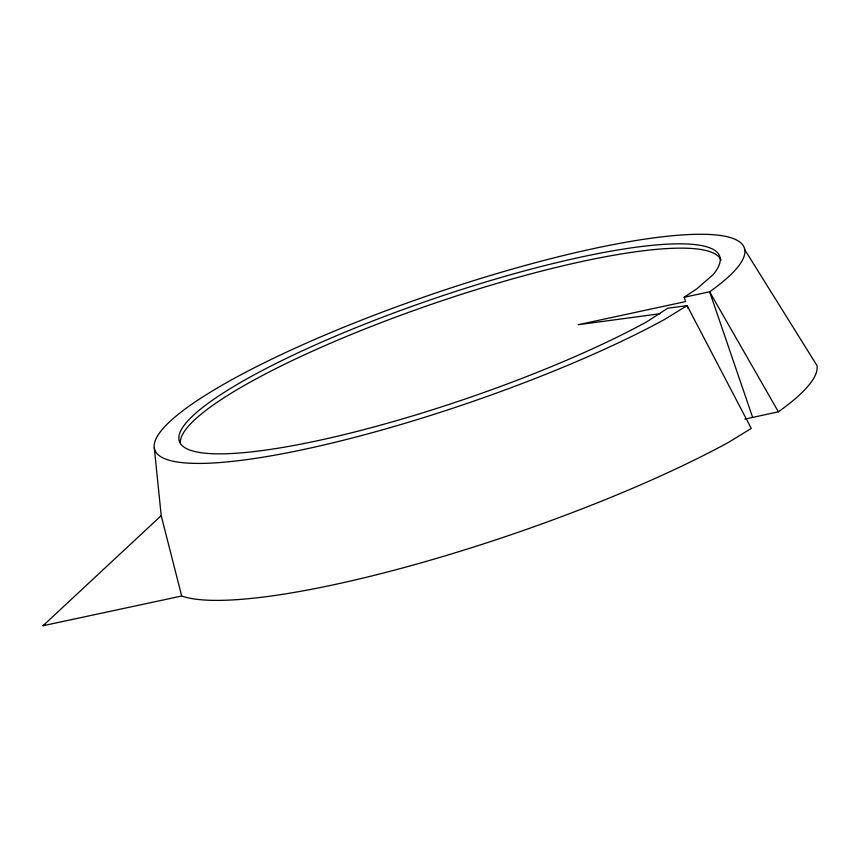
<?xml version="1.0" encoding="UTF-8"?>
<svg xmlns="http://www.w3.org/2000/svg" width="860" height="860" viewBox="0 0 860 860"><rect width="100%" height="100%" fill="white"/><g stroke="black" fill="none" stroke-linecap="round" stroke-linejoin="round"><path stroke-width="1.29" d="M660.007 313.75L578.178 324.725L685.624 301.581L684.151 297.281L696.826 288.82L713.005 274.77A285.574 52.535 -18.9 0 0 417.895 304.225A285.574 52.535 -18.9 0 0 207.722 453.424A285.574 52.535 -18.9 0 0 646.591 321.909L667.779 308.213L687.097 305.623L751.264 428.43L728.828 442.19A342.409 62.984 -18.9 0 1 181.686 596.023L43 625.736L161.207 515.645L154.295 447.92M43 625.736L45.429 624.596M744.835 419.121L778.386 411.8A342.409 62.984 -18.9 0 0 817 365.597L744.782 249.755M684.151 297.281L709.64 291.798L778.386 411.8M752.661 417.444L709.64 291.798A311.589 57.319 -18.9 0 0 466.475 282.897A311.589 57.319 -18.9 0 0 175.118 461.627A311.589 57.319 -18.9 0 0 664.554 319.458L687.097 305.623L687.968 308.16M161.207 515.645L181.686 596.023M180.321 442.964A285.574 52.535 -18.9 0 1 439.567 301.548A285.574 52.535 -18.9 0 1 720.992 260.128"/></g></svg>
